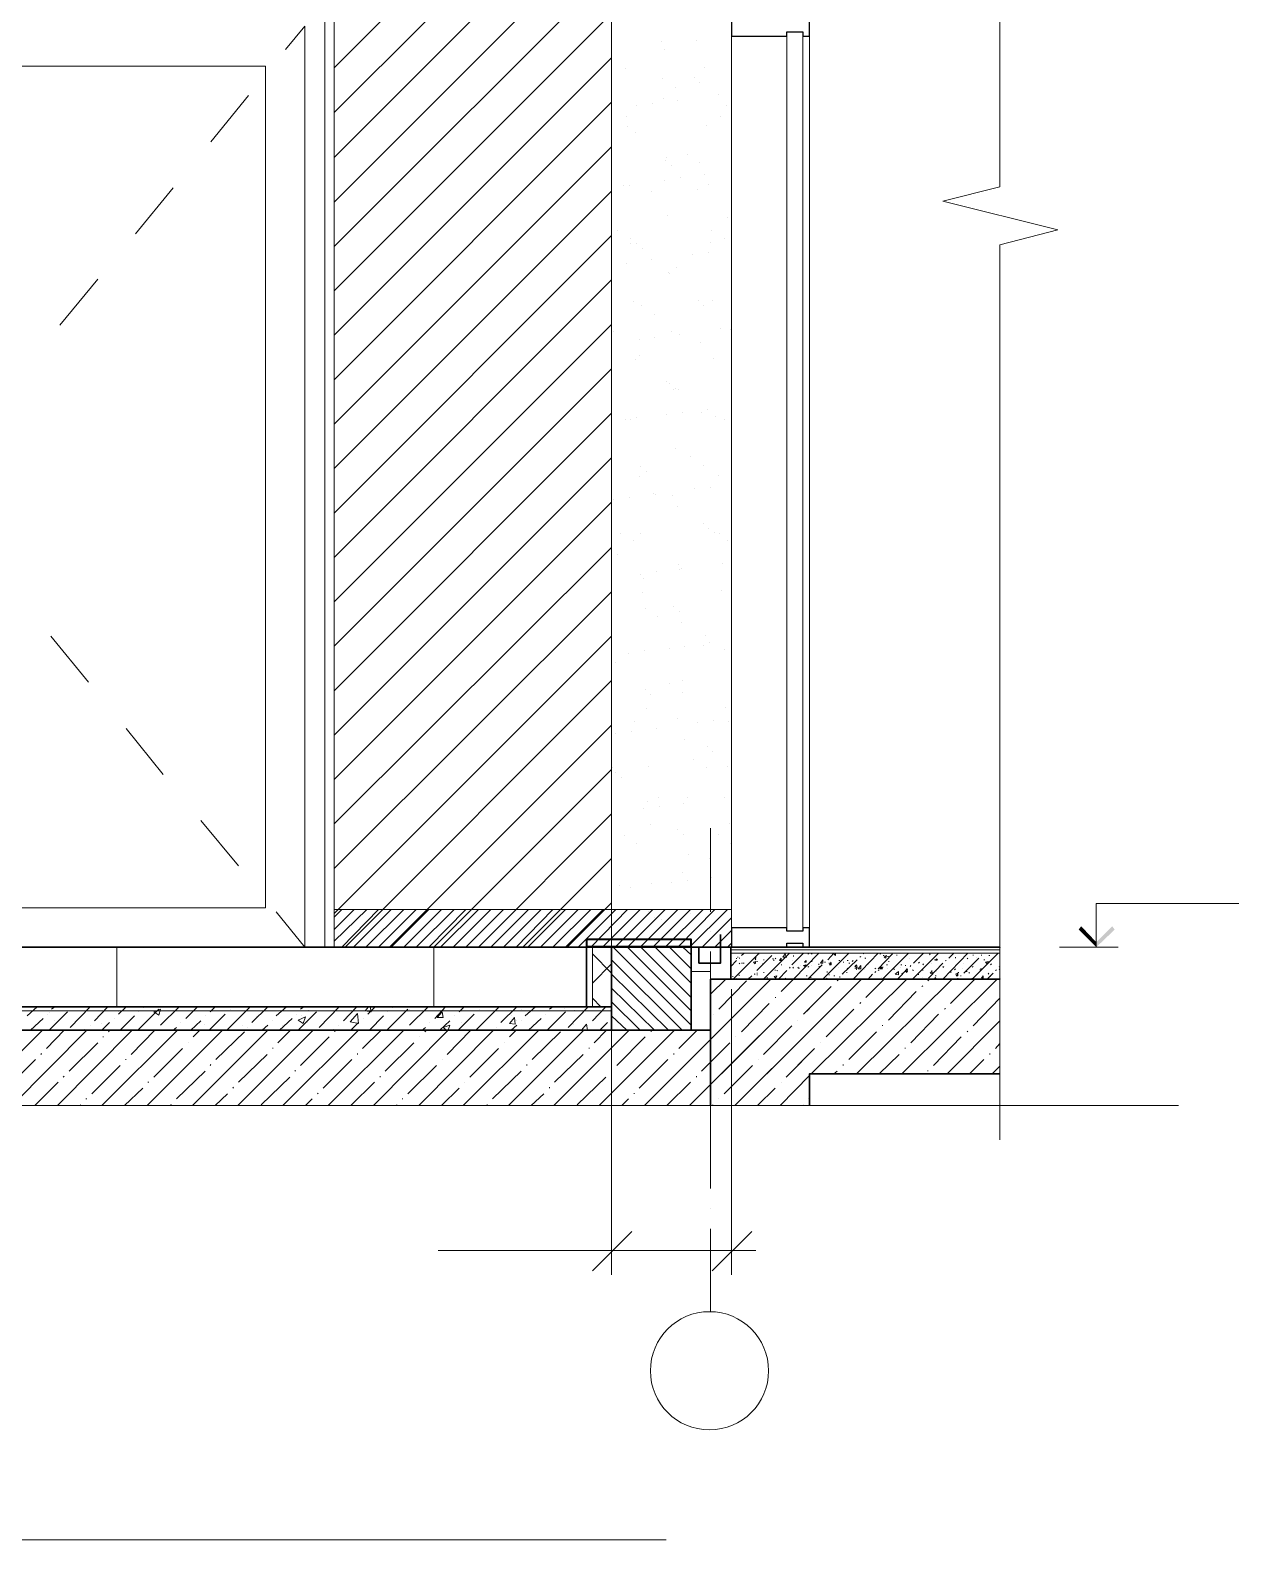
# Model space of a CAD drawing. Header units: millimetres. Extents: x -356862 to 418287, y 0 to 839748.
# Drawn here: x 384501 to 387622, y 758748 to 762647 of the extents above; entities that cross this region are included whole.
import ezdxf

# ---------------------------------------------------------------- set-up
doc = ezdxf.new("R2010")
doc.units = ezdxf.units.MM
doc.layers.add('PDF _Геометрия', color=7, linetype='Continuous', true_color=0xbababa)
doc.layers.add('PDF _Сплошная заливка', color=7, linetype='Continuous', true_color=0xf50000)

msp = doc.modelspace()

# ---------------------------------------------------------------- linework, layer by layer
at = {"layer": 'PDF _Геометрия', "color": 7, "lineweight": 5}
for points in [[(387005.1732, 764556.4759), (387005.1732, 764467.713), (387005.1732, 762242.146), (386857.9567, 762205.3419), (387154.5546, 762131.7336), (387005.1732, 762092.7645), (387005.1732, 759869.3625), (387005.1732, 759780.5996)], [(387093.9361, 759869.3625), (387005.1732, 759869.3625), (379546.9257, 759869.3625), (379510.1216, 760016.579), (379436.5134, 759719.981), (379399.7093, 759869.3625), (371939.2969, 759869.3625), (371850.534, 759869.3625)]]:
    msp.add_lwpolyline(points, dxfattribs=at)
at = {"layer": 'PDF _Геометрия', "color": 24, "lineweight": 18, "true_color": 0xa12502}
msp.add_lwpolyline([(382385.1732, 764249.0532), (386312.3897, 764249.0532), (386312.3897, 760278.5377), (386002.802, 760278.5377), (386002.802, 763655.8573), (382385.1732, 763655.8573)], close=True, dxfattribs=at)
at = {"layer": 'PDF _Геометрия', "color": 7, "lineweight": 9}
for points in [[(382270.4309, 763489.1563), (382270.4309, 763655.8573), (386002.802, 763655.8573), (386002.802, 760278.5377), (382270.4309, 760278.5377), (382270.4309, 760443.0738)], [(383138.5752, 760278.5377), (383138.5752, 762733.5893), (385286.2041, 762733.5893), (385286.2041, 760278.5377)], [(383164.5546, 760278.5377), (383164.5546, 762707.6099), (385262.3897, 762707.6099), (385262.3897, 760278.5377)], [(385136.8227, 760369.4656), (385210.4309, 760278.5377), (385210.4309, 762657.8161), (385160.6371, 762597.1975)], [(386312.3897, 762631.8367), (386312.3897, 760328.3315)], [(386513.7299, 762631.8367), (386513.7299, 760328.3315)], [(384340.1216, 761311.2181), (384340.1216, 762553.8986), (385108.6783, 762553.8986), (385108.6783, 760380.2903), (384340.1216, 760380.2903), (384340.1216, 761291.7336)], [(385065.3794, 762478.1254), (384967.9567, 762359.0532)], [(384870.534, 762239.981), (384773.1113, 762120.9089)], [(384675.6886, 762004.0017), (384578.266, 761884.9295)], [(384554.4515, 761081.7336), (384651.8742, 760962.6614)], [(384749.2969, 760843.5893), (384844.5546, 760724.5171)], [(384941.9773, 760605.445), (385039.4, 760488.5377)], [(386258.266, 760369.4656), (386258.266, 760585.9604)], [(386258.266, 760319.6718), (386258.266, 760319.6718)], [(372963.3175, 760278.5377), (381553.833, 760278.5377), (382270.4309, 760278.5377), (386002.802, 760278.5377), (386513.7299, 760278.5377), (386002.802, 760278.5377), (386513.7299, 760278.5377), (386002.802, 760278.5377), (386258.266, 760278.5377), (386002.802, 760278.5377), (386496.4103, 760278.5377), (386002.802, 760278.5377), (386496.4103, 760278.5377), (386002.802, 760278.5377), (382627.6474, 760278.5377), (382270.4309, 760278.5377), (381553.833, 760278.5377), (380943.3175, 760278.5377), (380735.4824, 760278.5377), (375520.1216, 760278.5377)], [(386002.802, 760278.5377), (385790.6371, 760278.5377)], [(386258.266, 760012.2491), (386258.266, 760267.713)], [(387005.1732, 760272.0429), (386310.2247, 760272.0429)], [(387005.1732, 760263.3831), (386310.2247, 760263.3831)], [(386258.266, 760196.2697), (386258.266, 760215.7542), (386208.4721, 760215.7542)], [(386258.266, 759960.2903), (386258.266, 759960.2903)], [(386258.266, 759655.0326), (386258.266, 759910.4965)], [(386258.266, 759603.0738), (386258.266, 759603.0738)], [(386258.266, 759336.7852), (386258.266, 759551.1151)]]:
    msp.add_lwpolyline(points, dxfattribs=at)
at = {"layer": 'PDF _Геометрия', "color": 171, "lineweight": 20, "true_color": 0x7f7fff}
for points in [[(385286.2041, 762549.5687), (386002.802, 763264.0017)], [(385286.2041, 762434.8264), (386002.802, 763149.2594)], [(385286.2041, 762317.9192), (386002.802, 763034.5171)], [(385286.2041, 762203.1769), (386002.802, 762919.7748)], [(385286.2041, 762088.4346), (386002.802, 762805.0326)], [(385286.2041, 761973.6924), (386002.802, 762690.2903)], [(385286.2041, 761858.9501), (386002.802, 762575.548)], [(385286.2041, 761744.2078), (386002.802, 762460.8058)], [(385286.2041, 761629.4656), (386002.802, 762346.0635)], [(385286.2041, 761514.7233), (386002.802, 762231.3212)], [(385286.2041, 761399.981), (386002.802, 762116.579)], [(385286.2041, 761285.2388), (386002.802, 762001.8367)], [(385286.2041, 761170.4965), (386002.802, 761887.0944)], [(385286.2041, 761055.7542), (386002.802, 761772.3522)], [(385286.2041, 760941.012), (386002.802, 761657.6099)], [(385286.2041, 760826.2697), (386002.802, 761542.8676)], [(385286.2041, 760711.5274), (386002.802, 761428.1254)], [(385286.2041, 760596.7852), (386002.802, 761311.2181)], [(385286.2041, 760482.0429), (386002.802, 761196.4759)], [(385286.2041, 760365.1357), (386002.802, 761081.7336)], [(385314.3484, 760278.5377), (386002.802, 760966.9913)], [(385429.0907, 760278.5377), (386002.802, 760852.2491)], [(385543.833, 760278.5377), (386002.802, 760737.5068)], [(385658.5752, 760278.5377), (386002.802, 760622.7645)], [(385773.3175, 760278.5377), (386002.802, 760508.0223)], [(385888.0598, 760278.5377), (386002.802, 760393.28)], [(386002.802, 760278.5377), (386002.802, 760278.5377)], [(386513.7299, 759869.3625), (387466.3072, 759869.3625)]]:
    msp.add_lwpolyline(points, dxfattribs=at)
at = {"layer": 'PDF _Геометрия', "color": 7, "lineweight": 25}
for points in [[(386496.4103, 762683.7955), (386496.4103, 762672.9707), (386455.2763, 762672.9707), (386455.2763, 762683.7955), (386312.3897, 762683.7955), (386312.3897, 762631.8367), (386455.2763, 762631.8367), (386455.2763, 762642.6614), (386496.4103, 762642.6614), (386496.4103, 762631.8367), (386513.7299, 762631.8367), (386513.7299, 762683.7955)], [(386496.4103, 760319.6718), (386455.2763, 760319.6718), (386455.2763, 760328.3315), (386312.3897, 760328.3315), (386312.3897, 760278.5377), (386455.2763, 760278.5377), (386455.2763, 760289.3625), (386496.4103, 760289.3625), (386496.4103, 760278.5377), (386513.7299, 760278.5377), (386513.7299, 760328.3315), (386496.4103, 760328.3315)]]:
    msp.add_lwpolyline(points, close=True, dxfattribs=at)
at = {"layer": 'PDF _Геометрия', "color": 24, "lineweight": 18, "true_color": 0xa12502}
for points in [[(386221.4618, 762621.012), (386221.4618, 762621.012)], [(386132.6989, 762618.847), (386132.6989, 762618.847)], [(386139.1938, 762597.1975), (386139.1938, 762597.1975)], [(386039.6062, 762547.4037), (386039.6062, 762547.4037)], [(386243.1113, 762549.5687), (386243.1113, 762549.5687)], [(386134.8639, 762521.4243), (386134.8639, 762521.4243)], [(386217.1319, 762525.7542), (386217.1319, 762525.7542)], [(386230.1216, 762512.7645), (386230.1216, 762512.7645)], [(386137.0288, 762469.4656), (386137.0288, 762469.4656)], [(386167.3381, 762499.7748), (386167.3381, 762499.7748)], [(386171.668, 762465.1357), (386171.668, 762465.1357)], [(386277.7505, 762480.2903), (386277.7505, 762480.2903)], [(386067.7505, 762452.146), (386067.7505, 762452.146)], [(386108.8845, 762458.6408), (386108.8845, 762458.6408)], [(386299.4, 762452.146), (386299.4, 762452.146)], [(386041.7711, 762424.0017), (386041.7711, 762424.0017)], [(386043.9361, 762398.0223), (386043.9361, 762398.0223)], [(386247.4412, 762400.1872), (386247.4412, 762400.1872)], [(386284.2453, 762424.0017), (386284.2453, 762424.0017)], [(386065.5855, 762382.8676), (386065.5855, 762382.8676)], [(386141.3587, 762311.4243), (386141.3587, 762311.4243)], [(386143.5237, 762317.9192), (386143.5237, 762317.9192)], [(386197.6474, 762326.579), (386197.6474, 762326.579)], [(386156.5134, 762298.4346), (386156.5134, 762298.4346)], [(386230.1216, 762304.9295), (386230.1216, 762304.9295)], [(386243.1113, 762274.6202), (386243.1113, 762274.6202)], [(386033.1113, 762246.4759), (386033.1113, 762246.4759)], [(386048.266, 762246.4759), (386048.266, 762246.4759)], [(386139.1938, 762259.4656), (386139.1938, 762259.4656)], [(386180.3278, 762265.9604), (386180.3278, 762265.9604)], [(386223.6268, 762235.6511), (386223.6268, 762235.6511)], [(386251.7711, 762248.6408), (386251.7711, 762248.6408)], [(386104.5546, 762229.1563), (386104.5546, 762229.1563)], [(386147.8536, 762168.5377), (386147.8536, 762168.5377)], [(386301.5649, 762164.2078), (386301.5649, 762164.2078)], [(386017.9567, 762129.5687), (386017.9567, 762129.5687)], [(386260.4309, 762129.5687), (386260.4309, 762129.5687)], [(386050.4309, 762110.0841), (386050.4309, 762110.0841)], [(386052.5959, 762097.0944), (386052.5959, 762097.0944)], [(386067.7505, 762097.0944), (386067.7505, 762097.0944)], [(386082.9051, 762084.1047), (386082.9051, 762084.1047)], [(386258.266, 762099.2594), (386258.266, 762099.2594)], [(386292.9051, 762110.0841), (386292.9051, 762110.0841)], [(386041.7711, 762045.1357), (386041.7711, 762045.1357)], [(386106.7196, 762053.7955), (386106.7196, 762053.7955)], [(386210.6371, 762066.7852), (386210.6371, 762066.7852)], [(386251.7711, 762073.28), (386251.7711, 762073.28)], [(386150.0185, 762021.3212), (386150.0185, 762021.3212)], [(386152.1835, 762019.1563), (386152.1835, 762019.1563)], [(386169.5031, 762034.3109), (386169.5031, 762034.3109)], [(386059.0907, 761945.548), (386059.0907, 761945.548)], [(386080.7402, 761934.7233), (386080.7402, 761934.7233)], [(386227.9567, 761949.8779), (386227.9567, 761949.8779)], [(386240.9464, 761936.8882), (386240.9464, 761936.8882)], [(386262.5959, 761949.8779), (386262.5959, 761949.8779)], [(386113.2144, 761913.0738), (386113.2144, 761913.0738)], [(386007.1319, 761869.7748), (386007.1319, 761869.7748)], [(386074.2453, 761848.1254), (386074.2453, 761848.1254)], [(386113.2144, 761852.4553), (386113.2144, 761852.4553)], [(386156.5134, 761867.6099), (386156.5134, 761867.6099)], [(386178.1629, 761861.1151), (386178.1629, 761861.1151)], [(386284.2453, 761876.2697), (386284.2453, 761876.2697)], [(386310.2247, 761874.1047), (386310.2247, 761874.1047)], [(386074.2453, 761806.9913), (386074.2453, 761806.9913)], [(386232.2866, 761839.4656), (386232.2866, 761839.4656)], [(386063.4206, 761796.1666), (386063.4206, 761796.1666)], [(386266.9257, 761798.3315), (386266.9257, 761798.3315)], [(386143.5237, 761739.8779), (386143.5237, 761739.8779)], [(386152.1835, 761735.548), (386152.1835, 761735.548)], [(386163.0082, 761718.2285), (386163.0082, 761718.2285)], [(386167.3381, 761722.5584), (386167.3381, 761722.5584)], [(386175.9979, 761718.2285), (386175.9979, 761718.2285)], [(386067.7505, 761646.7852), (386067.7505, 761646.7852)], [(386145.6886, 761655.445), (386145.6886, 761655.445)], [(386186.8227, 761659.7748), (386186.8227, 761659.7748)], [(386234.4515, 761659.7748), (386234.4515, 761659.7748)], [(386249.6062, 761668.4346), (386249.6062, 761668.4346)], [(386271.2556, 761648.9501), (386271.2556, 761648.9501)], [(386039.6062, 761640.2903), (386039.6062, 761640.2903)], [(386052.5959, 761642.4553), (386052.5959, 761642.4553)], [(386295.0701, 761642.4553), (386295.0701, 761642.4553)], [(386312.3897, 761588.3315), (386312.3897, 761588.3315)], [(386167.3381, 761566.6821), (386167.3381, 761566.6821)], [(386206.3072, 761545.0326), (386206.3072, 761545.0326)], [(386074.2453, 761495.2388), (386074.2453, 761495.2388)], [(386078.5752, 761521.2181), (386078.5752, 761521.2181)], [(386091.5649, 761508.2285), (386091.5649, 761508.2285)], [(386238.7814, 761523.3831), (386238.7814, 761523.3831)], [(386277.7505, 761497.4037), (386277.7505, 761497.4037)], [(386217.1319, 761462.7645), (386217.1319, 761462.7645)], [(386258.266, 761467.0944), (386258.266, 761467.0944)], [(386007.1319, 761434.6202), (386007.1319, 761434.6202)], [(386048.266, 761441.1151), (386048.266, 761441.1151)], [(386111.0495, 761449.7748), (386111.0495, 761449.7748)], [(386115.3794, 761447.6099), (386115.3794, 761447.6099)], [(386160.8433, 761445.445), (386160.8433, 761445.445)], [(386171.668, 761417.3006), (386171.668, 761417.3006)], [(386238.7814, 761374.0017), (386238.7814, 761374.0017)], [(386026.6165, 761348.0223), (386026.6165, 761348.0223)], [(386078.5752, 761345.8573), (386078.5752, 761345.8573)], [(386251.7711, 761361.012), (386251.7711, 761361.012)], [(386269.0907, 761350.1872), (386269.0907, 761350.1872)], [(386282.0804, 761348.0223), (386282.0804, 761348.0223)], [(386002.802, 761304.7233), (386002.802, 761304.7233)], [(386059.0907, 761328.5377), (386059.0907, 761328.5377)], [(386301.5649, 761328.5377), (386301.5649, 761328.5377)], [(386017.9567, 761291.7336), (386017.9567, 761291.7336)], [(386175.9979, 761267.9192), (386175.9979, 761267.9192)], [(386182.4928, 761257.0944), (386182.4928, 761257.0944)], [(386288.5752, 761270.0841), (386288.5752, 761270.0841)], [(386078.5752, 761241.9398), (386078.5752, 761241.9398)], [(386085.0701, 761231.1151), (386085.0701, 761231.1151)], [(386119.7093, 761248.4346), (386119.7093, 761248.4346)], [(386178.1629, 761252.7645), (386178.1629, 761252.7645)], [(386082.9051, 761194.3109), (386082.9051, 761194.3109)], [(386286.4103, 761198.6408), (386286.4103, 761198.6408)], [(386089.4, 761153.1769), (386089.4, 761153.1769)], [(386163.0082, 761159.6718), (386163.0082, 761159.6718)], [(386178.1629, 761146.6821), (386178.1629, 761146.6821)], [(386121.8742, 761131.5274), (386121.8742, 761131.5274)], [(386182.4928, 761116.3728), (386182.4928, 761116.3728)], [(386245.2763, 761083.8986), (386245.2763, 761083.8986)], [(386256.101, 761064.414), (386256.101, 761064.414)], [(386046.101, 761036.2697), (386046.101, 761036.2697)], [(386087.235, 761044.9295), (386087.235, 761044.9295)], [(386152.1835, 761049.2594), (386152.1835, 761049.2594)], [(386191.1526, 761055.7542), (386191.1526, 761055.7542)], [(386240.9464, 761057.9192), (386240.9464, 761057.9192)], [(386292.9051, 761047.0944), (386292.9051, 761047.0944)], [(386011.4618, 761014.6202), (386011.4618, 761014.6202)], [(386089.4, 760945.3419), (386089.4, 760945.3419)], [(386152.1835, 760958.3315), (386152.1835, 760958.3315)], [(386186.8227, 760966.9913), (386186.8227, 760966.9913)], [(386102.3897, 760930.1872), (386102.3897, 760930.1872)], [(386184.6577, 760936.6821), (386184.6577, 760936.6821)], [(386093.7299, 760895.548), (386093.7299, 760895.548)], [(386171.668, 760869.5687), (386171.668, 760869.5687)], [(386297.235, 760897.713), (386297.235, 760897.713)], [(386013.6268, 760830.5996), (386013.6268, 760830.5996)], [(386054.7608, 760834.9295), (386054.7608, 760834.9295)], [(386061.2556, 760860.9089), (386061.2556, 760860.9089)], [(386117.5443, 760843.5893), (386117.5443, 760843.5893)], [(386223.6268, 760858.7439), (386223.6268, 760858.7439)], [(386264.7608, 760863.0738), (386264.7608, 760863.0738)], [(386303.7299, 760860.9089), (386303.7299, 760860.9089)], [(386191.1526, 760815.445), (386191.1526, 760815.445)], [(386249.6062, 760798.1254), (386249.6062, 760798.1254)], [(386214.967, 760763.4862), (386214.967, 760763.4862)], [(386262.5959, 760785.1357), (386262.5959, 760785.1357)], [(386004.967, 760741.8367), (386004.967, 760741.8367)], [(386013.6268, 760728.847), (386013.6268, 760728.847)], [(386028.7814, 760715.8573), (386028.7814, 760715.8573)], [(386098.0598, 760744.0017), (386098.0598, 760744.0017)], [(386247.4412, 760741.8367), (386247.4412, 760741.8367)], [(386301.5649, 760746.1666), (386301.5649, 760746.1666)], [(386085.0701, 760637.9192), (386085.0701, 760637.9192)], [(386095.8948, 760655.2388), (386095.8948, 760655.2388)], [(386124.0391, 760666.0635), (386124.0391, 760666.0635)], [(386126.2041, 760642.2491), (386126.2041, 760642.2491)], [(386188.9876, 760650.9089), (386188.9876, 760650.9089)], [(386197.6474, 760666.0635), (386197.6474, 760666.0635)], [(386295.0701, 760666.0635), (386295.0701, 760666.0635)], [(386102.3897, 760594.6202), (386102.3897, 760594.6202)], [(386305.8948, 760596.7852), (386305.8948, 760596.7852)], [(386035.2763, 760566.4759), (386035.2763, 760566.4759)], [(386173.833, 760583.7955), (386173.833, 760583.7955)], [(386188.9876, 760570.8058), (386188.9876, 760570.8058)], [(386277.7505, 760568.6408), (386277.7505, 760568.6408)], [(386067.7505, 760546.9913), (386067.7505, 760546.9913)], [(386201.9773, 760516.6821), (386201.9773, 760516.6821)], [(386310.2247, 760546.9913), (386310.2247, 760546.9913)], [(386256.101, 760508.0223), (386256.101, 760508.0223)], [(386022.2866, 760438.7439), (386022.2866, 760438.7439)], [(386106.7196, 760443.0738), (386106.7196, 760443.0738)], [(386156.5134, 760445.2388), (386156.5134, 760445.2388)], [(386186.8227, 760471.2181), (386186.8227, 760471.2181)], [(386197.6474, 760451.7336), (386197.6474, 760451.7336)], [(386260.4309, 760458.2285), (386260.4309, 760458.2285)], [(386312.3897, 760447.4037), (386312.3897, 760447.4037)], [(386050.4309, 760432.2491), (386050.4309, 760432.2491)], [(386007.1319, 760367.3006), (386007.1319, 760367.3006)], [(386098.0598, 760371.6305), (386098.0598, 760371.6305)], [(386100.2247, 760367.3006), (386100.2247, 760367.3006)], [(386206.3072, 760365.1357), (386206.3072, 760365.1357)], [(386113.2144, 760354.3109), (386113.2144, 760354.3109)], [(386130.534, 760349.981), (386130.534, 760349.981)], [(386113.2144, 760293.6924), (386113.2144, 760293.6924)], [(386182.4928, 760293.6924), (386182.4928, 760293.6924)]]:
    msp.add_lwpolyline(points, dxfattribs=at)
at = {"layer": 'PDF _Геометрия', "color": 7, "lineweight": 9}
for points in [[(386455.2763, 762642.6614), (386455.2763, 760319.6718), (386496.4103, 760319.6718), (386496.4103, 762642.6614)], [(387005.1732, 760278.5377), (386513.7299, 760278.5377), (386002.802, 760278.5377), (381911.0495, 760278.5377), (381655.5855, 760278.5377), (382116.7196, 760278.5377), (381365.4824, 760278.5377), (382116.7196, 760278.5377), (386002.802, 760278.5377), (386513.7299, 760278.5377), (386442.2866, 760278.5377), (387005.1732, 760278.5377), (386513.7299, 760278.5377), (386002.802, 760278.5377), (386513.7299, 760278.5377), (386496.4103, 760278.5377), (386513.7299, 760278.5377), (386496.4103, 760278.5377), (386513.7299, 760278.5377)]]:
    msp.add_lwpolyline(points, close=True, dxfattribs=at)
at = {"layer": 'PDF _Геометрия', "color": 84, "lineweight": 20, "true_color": 0x269900}
for points in [[(385286.2041, 760356.4759), (385305.6886, 760375.9604)], [(385286.2041, 760324.0017), (385338.1629, 760375.9604)], [(385286.2041, 760293.6924), (385370.6371, 760375.9604)], [(385305.6886, 760278.5377), (385400.9464, 760375.9604)], [(385335.9979, 760278.5377), (385433.4206, 760375.9604)], [(385368.4721, 760278.5377), (385465.8948, 760375.9604)], [(385400.9464, 760278.5377), (385498.369, 760375.9604)], [(385433.4206, 760278.5377), (385530.8433, 760375.9604)], [(385465.8948, 760278.5377), (385563.3175, 760375.9604)], [(385498.369, 760278.5377), (385595.7917, 760375.9604)], [(385530.8433, 760278.5377), (385626.101, 760375.9604)], [(385561.1526, 760278.5377), (385658.5752, 760375.9604)], [(385593.6268, 760278.5377), (385691.0495, 760375.9604)], [(385626.101, 760278.5377), (385723.5237, 760375.9604)], [(385658.5752, 760278.5377), (385755.9979, 760375.9604)], [(385691.0495, 760278.5377), (385788.4721, 760375.9604)], [(385723.5237, 760278.5377), (385820.9464, 760375.9604)], [(385755.9979, 760278.5377), (385851.2556, 760375.9604)], [(385786.3072, 760278.5377), (385883.7299, 760375.9604)], [(385818.7814, 760278.5377), (385916.2041, 760375.9604)], [(385851.2556, 760278.5377), (385948.6783, 760375.9604)], [(385883.7299, 760278.5377), (385981.1526, 760375.9604)], [(385916.2041, 760278.5377), (386013.6268, 760375.9604)], [(385948.6783, 760278.5377), (386043.9361, 760375.9604)], [(385978.9876, 760278.5377), (386076.4103, 760375.9604)], [(386011.4618, 760278.5377), (386108.8845, 760375.9604)], [(386043.9361, 760278.5377), (386141.3587, 760375.9604)], [(386076.4103, 760278.5377), (386173.833, 760375.9604)], [(386108.8845, 760278.5377), (386206.3072, 760375.9604)], [(386141.3587, 760278.5377), (386238.7814, 760375.9604)], [(386173.833, 760278.5377), (386269.0907, 760375.9604)], [(386204.1422, 760278.5377), (386301.5649, 760375.9604)], [(386236.6165, 760278.5377), (386312.3897, 760354.3109)], [(386269.0907, 760278.5377), (386312.3897, 760321.8367)], [(386301.5649, 760278.5377), (386312.3897, 760289.3625)]]:
    msp.add_lwpolyline(points, dxfattribs=at)
msp.add_lwpolyline([(385286.2041, 760278.5377), (386312.3897, 760278.5377), (386312.3897, 760375.9604), (385286.2041, 760375.9604)], close=True, dxfattribs=at)
at = {"layer": 'PDF _Геометрия', "color": 112, "lineweight": 5, "true_color": 0x00b85c}
for points in [[(387254.1422, 760278.5377), (387254.1422, 760391.1151), (387622.1835, 760391.1151)], [(387158.8845, 760278.5377), (387310.4309, 760278.5377)]]:
    msp.add_lwpolyline(points, dxfattribs=at)
at = {"layer": 'PDF _Геометрия', "color": 251, "lineweight": 20, "true_color": 0x545454}
msp.add_lwpolyline([(381975.9979, 760306.6821), (381975.9979, 760280.7027), (381975.9979, 758747.9192), (382071.2556, 758747.9192), (386143.5237, 758747.9192)], dxfattribs=at)
at = {"layer": 'PDF _Геометрия', "color": 1, "lineweight": 40}
msp.add_lwpolyline([(385937.8536, 760280.7027), (386208.4721, 760280.7027), (386208.4721, 760298.0223), (385937.8536, 760298.0223)], close=True, dxfattribs=at)
at = {"layer": 'PDF _Геометрия', "color": 6, "lineweight": 30}
msp.add_lwpolyline([(386197.6474, 760278.5377), (386227.9567, 760278.5377), (386227.9567, 760237.4037), (386284.2453, 760237.4037), (386284.2453, 760311.012)], dxfattribs=at)
at = {"layer": 'PDF _Геометрия', "color": 7, "lineweight": 30}
for points in [[(372502.1835, 760278.5377), (387005.1732, 760278.5377), (386310.2247, 760278.5377), (386310.2247, 760196.2697), (387005.1732, 760196.2697), (386258.266, 760196.2697), (386258.266, 759951.6305)], [(386002.802, 760278.5377), (386002.802, 760064.2078)], [(386208.4721, 760064.2078), (386208.4721, 760278.5377)], [(386002.802, 760124.8264), (382270.4309, 760124.8264), (382270.4309, 760064.2078), (386258.266, 760064.2078), (382270.4309, 760064.2078), (382270.4309, 759869.3625), (382270.4309, 760215.7542), (374496.101, 760215.7542), (374496.101, 759869.3625), (374496.101, 760064.2078), (372502.1835, 760064.2078), (372502.1835, 759869.3625)], [(386258.266, 759869.3625), (386258.266, 760064.2078)], [(386513.7299, 759869.3625), (386513.7299, 759951.6305), (387005.1732, 759951.6305)]]:
    msp.add_lwpolyline(points, dxfattribs=at)
at = {"layer": 'PDF _Геометрия', "color": 19, "lineweight": 5, "true_color": 0x442a22}
msp.add_lwpolyline([(386002.802, 760278.5377), (382270.4309, 760278.5377), (382270.4309, 760124.8264), (386002.802, 760124.8264)], close=True, dxfattribs=at)
for points in [[(384725.4824, 760124.8264), (384725.4824, 760278.5377)], [(385543.833, 760124.8264), (385543.833, 760278.5377)]]:
    msp.add_lwpolyline(points, dxfattribs=at)
at = {"layer": 'PDF _Геометрия', "color": 20, "lineweight": 35, "true_color": 0xff3f00}
msp.add_lwpolyline([(385937.8536, 760278.5377), (385937.8536, 760124.8264), (386002.802, 760124.8264)], dxfattribs=at)
at = {"layer": 'PDF _Геометрия', "color": 20, "lineweight": 20, "true_color": 0xff3f00}
msp.add_lwpolyline([(385953.0082, 760278.5377), (386002.802, 760278.5377), (386002.802, 760124.8264), (385953.0082, 760124.8264)], close=True, dxfattribs=at)
for points in [[(386002.802, 760211.4243), (385953.0082, 760261.2181)], [(385953.0082, 760185.445), (386002.802, 760235.2388)], [(385974.6577, 760124.8264), (385953.0082, 760146.4759)]]:
    msp.add_lwpolyline(points, dxfattribs=at)
at = {"layer": 'PDF _Геометрия', "color": 7, "lineweight": 13}
for points in [[(386208.4721, 760278.5377), (386002.802, 760278.5377)], [(386513.7299, 760196.2697), (386258.266, 760196.2697)], [(386002.802, 760064.2078), (386208.4721, 760064.2078)]]:
    msp.add_lwpolyline(points, dxfattribs=at)
at = {"layer": 'PDF _Геометрия', "color": 250, "lineweight": 5, "true_color": 0x383e42}
for points in [[(386184.6577, 760064.2078), (386002.802, 760246.0635)], [(386208.4721, 760077.1975), (386007.1319, 760278.5377)], [(386208.4721, 760114.0017), (386043.9361, 760278.5377)], [(386208.4721, 760148.6408), (386078.5752, 760278.5377)], [(386208.4721, 760185.445), (386115.3794, 760278.5377)], [(386208.4721, 760222.2491), (386152.1835, 760278.5377)], [(386208.4721, 760259.0532), (386186.8227, 760278.5377)], [(386150.0185, 760064.2078), (386002.802, 760209.2594)], [(386113.2144, 760064.2078), (386002.802, 760172.4553)], [(386076.4103, 760064.2078), (386002.802, 760137.8161)], [(386041.7711, 760064.2078), (386002.802, 760101.012)], [(386004.967, 760064.2078), (386002.802, 760064.2078)]]:
    msp.add_lwpolyline(points, dxfattribs=at)
at = {"layer": 'PDF _Геометрия', "color": 8, "lineweight": 9, "true_color": 0x808080}
for points in [[(386310.2247, 760254.7233), (386310.2247, 760256.8882)], [(386310.2247, 760254.7233), (386310.2247, 760254.7233)], [(386310.2247, 760228.7439), (386325.3794, 760243.8986)], [(386316.7196, 760196.2697), (386383.833, 760263.3831)], [(386325.3794, 760250.3934), (386325.3794, 760248.2285)], [(386327.5443, 760252.5584), (386329.7093, 760252.5584)], [(386331.8742, 760250.3934), (386334.0391, 760250.3934)], [(386338.369, 760256.8882), (386344.8639, 760263.3831)], [(386373.0082, 760248.2285), (386375.1732, 760246.0635)], [(386377.3381, 760217.9192), (386416.3072, 760256.8882)], [(386377.3381, 760241.7336), (386379.5031, 760241.7336)], [(386381.668, 760261.2181), (386383.833, 760261.2181)], [(386394.6577, 760196.2697), (386461.7711, 760263.3831)], [(386394.6577, 760246.0635), (386396.8227, 760246.0635)], [(386418.4721, 760248.2285), (386420.6371, 760248.2285)], [(386420.6371, 760246.0635), (386422.802, 760243.8986)], [(386424.967, 760248.2285), (386427.1319, 760250.3934)], [(386453.1113, 760252.5584), (386455.2763, 760252.5584)], [(386468.266, 760233.0738), (386498.5752, 760263.3831)], [(386470.4309, 760243.8986), (386470.4309, 760243.8986)], [(386472.5959, 760196.2697), (386537.5443, 760263.3831)], [(386472.5959, 760254.7233), (386472.5959, 760256.8882)], [(386509.4, 760261.2181), (386511.5649, 760261.2181)], [(386518.0598, 760261.2181), (386520.2247, 760261.2181)], [(386518.0598, 760241.7336), (386520.2247, 760241.7336)], [(386548.369, 760196.2697), (386615.4824, 760263.3831)], [(386561.3587, 760246.0635), (386576.5134, 760263.3831)], [(386589.5031, 760243.8986), (386591.668, 760243.8986)], [(386598.1629, 760209.2594), (386637.1319, 760246.0635)], [(386611.1526, 760243.8986), (386613.3175, 760243.8986)], [(386624.1422, 760241.7336), (386626.3072, 760243.8986)], [(386626.3072, 760196.2697), (386691.2556, 760263.3831)], [(386643.6268, 760252.5584), (386645.7917, 760254.7233)], [(386643.6268, 760252.5584), (386643.6268, 760252.5584)], [(386652.2866, 760261.2181), (386654.4515, 760263.3831)], [(386656.6165, 760250.3934), (386658.7814, 760250.3934)], [(386658.7814, 760248.2285), (386658.7814, 760248.2285)], [(386691.2556, 760222.2491), (386728.0598, 760261.2181)], [(386695.5855, 760261.2181), (386697.7505, 760261.2181)], [(386704.2453, 760196.2697), (386702.0804, 760196.2697), (386769.1938, 760263.3831)], [(386704.2453, 760256.8882), (386706.4103, 760256.8882)], [(386715.0701, 760254.7233), (386717.235, 760254.7233)], [(386717.235, 760241.7336), (386719.4, 760241.7336)], [(386738.8845, 760256.8882), (386738.8845, 760259.0532)], [(386751.8742, 760263.3831), (386751.8742, 760263.3831)], [(386771.3587, 760250.3934), (386771.3587, 760250.3934)], [(386773.5237, 760263.3831), (386773.5237, 760263.3831)], [(386780.0185, 760196.2697), (386847.1319, 760263.3831)], [(386782.1835, 760237.4037), (386808.1629, 760263.3831)], [(386823.3175, 760261.2181), (386825.4824, 760259.0532)], [(386842.802, 760246.0635), (386844.967, 760246.0635)], [(386857.9567, 760196.2697), (386922.9051, 760263.3831)], [(386864.4515, 760243.8986), (386866.6165, 760243.8986)], [(386864.4515, 760241.7336), (386864.4515, 760241.7336)], [(386873.1113, 760250.3934), (386886.101, 760263.3831)], [(386890.4309, 760250.3934), (386890.4309, 760252.5584)], [(386912.0804, 760211.4243), (386951.0495, 760250.3934)], [(386920.7402, 760248.2285), (386922.9051, 760250.3934)], [(386933.7299, 760198.4346), (386933.7299, 760196.2697), (387000.8433, 760263.3831)], [(386935.8948, 760256.8882), (386935.8948, 760259.0532)], [(386944.5546, 760252.5584), (386944.5546, 760252.5584)], [(386957.5443, 760256.8882), (386957.5443, 760259.0532)], [(386964.0391, 760246.0635), (386966.2041, 760246.0635)], [(386977.0288, 760256.8882), (386979.1938, 760256.8882)], [(386314.5546, 760202.7645), (386316.7196, 760202.7645)], [(386331.8742, 760235.2388), (386334.0391, 760237.4037)], [(386331.8742, 760204.9295), (386331.8742, 760207.0944)], [(386338.369, 760237.4037), (386340.534, 760237.4037)], [(386342.6989, 760237.4037), (386344.8639, 760237.4037)], [(386355.6886, 760196.2697), (386364.3484, 760204.9295)], [(386370.8433, 760211.4243), (386370.8433, 760211.4243)], [(386370.8433, 760209.2594), (386373.0082, 760209.2594)], [(386377.3381, 760211.4243), (386379.5031, 760211.4243)], [(386377.3381, 760207.0944), (386379.5031, 760207.0944)], [(386392.4928, 760235.2388), (386394.6577, 760235.2388)], [(386394.6577, 760213.5893), (386396.8227, 760213.5893)], [(386424.967, 760217.9192), (386424.967, 760220.0841)], [(386429.2969, 760217.9192), (386431.4618, 760217.9192)], [(386431.4618, 760215.7542), (386431.4618, 760215.7542)], [(386433.6268, 760196.2697), (386455.2763, 760217.9192)], [(386440.1216, 760233.0738), (386442.2866, 760233.0738)], [(386461.7711, 760224.414), (386463.9361, 760226.579)], [(386470.4309, 760224.414), (386472.5959, 760226.579)], [(386483.4206, 760226.579), (386485.5855, 760224.414), (386487.7505, 760224.414)], [(386489.9154, 760230.9089), (386489.9154, 760230.9089)], [(386505.0701, 760204.9295), (386507.235, 760204.9295)], [(386509.4, 760196.2697), (386546.2041, 760233.0738)], [(386509.4, 760226.579), (386511.5649, 760228.7439)], [(386518.0598, 760230.9089), (386518.0598, 760230.9089)], [(386537.5443, 760235.2388), (386537.5443, 760233.0738)], [(386537.5443, 760228.7439), (386539.7093, 760228.7439)], [(386544.0391, 760233.0738), (386544.0391, 760233.0738)], [(386552.6989, 760239.5687), (386554.8639, 760239.5687)], [(386559.1938, 760215.7542), (386559.1938, 760213.5893)], [(386563.5237, 760237.4037), (386565.6886, 760237.4037)], [(386563.5237, 760207.0944), (386565.6886, 760207.0944)], [(386570.0185, 760237.4037), (386570.0185, 760233.0738), (386565.6886, 760233.0738), (386570.0185, 760239.5687)], [(386567.8536, 760239.5687), (386567.8536, 760239.5687)], [(386576.5134, 760204.9295), (386578.6783, 760204.9295)], [(386587.3381, 760226.579), (386587.3381, 760226.579)], [(386591.668, 760200.5996), (386591.668, 760202.7645)], [(386600.3278, 760239.5687), (386602.4928, 760239.5687)], [(386600.3278, 760207.0944), (386600.3278, 760207.0944)], [(386608.9876, 760213.5893), (386611.1526, 760213.5893)], [(386611.1526, 760224.414), (386613.3175, 760222.2491)], [(386615.4824, 760237.4037), (386617.6474, 760237.4037)], [(386634.967, 760222.2491), (386630.6371, 760224.414), (386637.1319, 760226.579), (386634.967, 760220.0841)], [(386634.967, 760224.414), (386637.1319, 760224.414)], [(386634.967, 760211.4243), (386634.967, 760211.4243)], [(386656.6165, 760220.0841), (386656.6165, 760220.0841)], [(386665.2763, 760235.2388), (386665.2763, 760235.2388)], [(386665.2763, 760233.0738), (386665.2763, 760233.0738)], [(386665.2763, 760196.2697), (386676.101, 760209.2594)], [(386682.5959, 760224.414), (386684.7608, 760222.2491)], [(386682.5959, 760213.5893), (386684.7608, 760215.7542)], [(386691.2556, 760217.9192), (386693.4206, 760220.0841)], [(386702.0804, 760226.579), (386704.2453, 760226.579)], [(386712.9051, 760233.0738), (386715.0701, 760233.0738)], [(386715.0701, 760222.2491), (386715.0701, 760222.2491)], [(386732.3897, 760222.2491), (386732.3897, 760220.0841)], [(386741.0495, 760196.2697), (386767.0288, 760222.2491)], [(386749.7093, 760233.0738), (386751.8742, 760233.0738)], [(386749.7093, 760226.579), (386749.7093, 760226.579)], [(386749.7093, 760202.7645), (386749.7093, 760202.7645)], [(386751.8742, 760211.4243), (386754.0391, 760209.2594)], [(386760.534, 760230.9089), (386762.6989, 760230.9089)], [(386773.5237, 760228.7439), (386775.6886, 760230.9089)], [(386780.0185, 760220.0841), (386782.1835, 760217.9192)], [(386795.1732, 760237.4037), (386797.3381, 760239.5687)], [(386795.1732, 760207.0944), (386795.1732, 760209.2594)], [(386805.9979, 760233.0738), (386808.1629, 760235.2388)], [(386805.9979, 760220.0841), (386805.9979, 760217.9192)], [(386810.3278, 760228.7439), (386810.3278, 760228.7439)], [(386821.1526, 760198.4346), (386857.9567, 760237.4037)], [(386829.8123, 760237.4037), (386829.8123, 760237.4037)], [(386829.8123, 760217.9192), (386829.8123, 760215.7542)], [(386838.4721, 760204.9295), (386840.6371, 760204.9295)], [(386842.802, 760215.7542), (386842.802, 760215.7542)], [(386857.9567, 760226.579), (386860.1216, 760226.579), (386857.9567, 760228.7439)], [(386877.4412, 760215.7542), (386879.6062, 760213.5893)], [(386888.266, 760220.0841), (386890.4309, 760222.2491)], [(386894.7608, 760207.0944), (386890.4309, 760209.2594), (386896.9257, 760211.4243), (386896.9257, 760207.0944)], [(386896.9257, 760213.5893), (386899.0907, 760213.5893)], [(386903.4206, 760204.9295), (386905.5855, 760204.9295)], [(386907.7505, 760224.414), (386907.7505, 760224.414)], [(386912.0804, 760237.4037), (386912.0804, 760237.4037)], [(386918.5752, 760215.7542), (386920.7402, 760215.7542)], [(386925.0701, 760213.5893), (386927.235, 760211.4243)], [(386933.7299, 760226.579), (386935.8948, 760228.7439)], [(386953.2144, 760220.0841), (386955.3794, 760220.0841)], [(386955.3794, 760222.2491), (386957.5443, 760222.2491)], [(386972.6989, 760196.2697), (386987.8536, 760211.4243)], [(386974.8639, 760211.4243), (386977.0288, 760209.2594)], [(386981.3587, 760233.0738), (386983.5237, 760235.2388)], [(386981.3587, 760202.7645), (386981.3587, 760204.9295)], [(386994.3484, 760217.9192), (386996.5134, 760220.0841)], [(387003.0082, 760226.579), (387005.1732, 760228.7439)], [(387003.0082, 760222.2491), (387005.1732, 760220.0841)], [(386204.1422, 759869.3625), (386258.266, 759923.4862), (386513.7299, 760178.9501)], [(386286.4103, 759951.6305), (386531.0495, 760196.2697)], [(386325.3794, 760198.4346), (386325.3794, 760198.4346)], [(386355.6886, 760200.5996), (386355.6886, 760200.5996)], [(386403.3175, 760200.5996), (386405.4824, 760198.4346)], [(386403.3175, 759951.6305), (386647.9567, 760196.2697)], [(386450.9464, 760198.4346), (386453.1113, 760196.2697)], [(386453.1113, 760196.2697), (386453.1113, 760196.2697)], [(386513.7299, 760120.4965), (386498.5752, 760105.3419), (386570.0185, 760176.7852)], [(386515.8948, 760200.5996), (386518.0598, 760200.5996)], [(386518.0598, 759951.6305), (386764.8639, 760196.2697)], [(386520.2247, 760196.2697), (386520.2247, 760196.2697)], [(386557.0288, 760196.2697), (386559.1938, 760198.4346)], [(386559.1938, 760196.2697), (386559.1938, 760196.2697)], [(386585.1732, 760191.9398), (386587.3381, 760194.1047)], [(386634.967, 759951.6305), (386881.7711, 760196.2697)], [(386658.7814, 760148.6408), (386706.4103, 760196.2697)], [(386699.9154, 760200.5996), (386699.9154, 760200.5996)], [(386717.235, 760090.1872), (386788.6783, 760163.7955)], [(386751.8742, 759951.6305), (386998.6783, 760196.2697)], [(386782.1835, 760198.4346), (386784.3484, 760198.4346)], [(386803.833, 760176.7852), (386805.9979, 760178.9501)], [(386805.9979, 760200.5996), (386805.9979, 760200.5996)], [(386818.9876, 760191.9398), (386823.3175, 760196.2697)], [(386836.3072, 760196.2697), (386838.4721, 760200.5996), (386840.6371, 760196.2697)], [(386877.4412, 760133.4862), (386940.2247, 760196.2697)], [(386896.9257, 760196.2697), (386896.9257, 760198.4346)], [(386643.6268, 760133.4862), (386645.7917, 760135.6511)], [(386935.8948, 760075.0326), (387005.1732, 760146.4759)], [(386264.7608, 760105.3419), (386264.7608, 760105.3419)], [(386264.7608, 760105.3419), (386264.7608, 760105.3419)], [(386483.4206, 760090.1872), (386483.4206, 760090.1872)], [(386483.4206, 760090.1872), (386483.4206, 760090.1872)], [(386557.0288, 760046.8882), (386628.4721, 760118.3315)], [(386775.6886, 760031.7336), (386847.1319, 760105.3419)], [(386862.2866, 760118.3315), (386864.4515, 760120.4965)], [(386868.7814, 759951.6305), (387005.1732, 760088.0223)], [(384337.9567, 759869.3625), (384532.802, 760064.2078)], [(384454.8639, 759869.3625), (384647.5443, 760064.2078)], [(384543.6268, 760016.579), (384589.0907, 760064.2078)], [(384571.7711, 759869.3625), (384764.4515, 760064.2078)], [(384686.5134, 759869.3625), (384881.3587, 760064.2078)], [(384688.6783, 760046.8882), (384690.8433, 760046.8882)], [(384703.833, 760059.8779), (384705.9979, 760064.2078)], [(384762.2866, 760001.4243), (384822.9051, 760064.2078)], [(384803.4206, 759869.3625), (384998.266, 760064.2078)], [(384920.3278, 759869.3625), (385115.1732, 760064.2078)], [(384922.4928, 760046.8882), (384939.8123, 760064.2078)], [(384980.9464, 759988.4346), (385054.5546, 760059.8779)], [(385037.235, 759869.3625), (385232.0804, 760064.2078)], [(385141.1526, 760031.7336), (385173.6268, 760064.2078)], [(385154.1422, 759869.3625), (385348.9876, 760064.2078)], [(385199.6062, 759973.28), (385273.2144, 760046.8882)], [(385271.0495, 759869.3625), (385465.8948, 760064.2078)], [(385288.369, 760059.8779), (385288.369, 760062.0429)], [(385359.8123, 760016.579), (385407.4412, 760064.2078)], [(385387.9567, 759869.3625), (385580.6371, 760064.2078)], [(385504.8639, 759869.3625), (385697.5443, 760064.2078)], [(385507.0288, 760046.8882), (385507.0288, 760046.8882)], [(385520.0185, 760059.8779), (385524.3484, 760064.2078)], [(385578.4721, 760001.4243), (385639.0907, 760064.2078)], [(385619.6062, 759869.3625), (385814.4515, 760064.2078)], [(385736.5134, 759869.3625), (385931.3587, 760064.2078)], [(385738.6783, 760046.8882), (385755.9979, 760064.2078)], [(385797.1319, 759988.4346), (385870.7402, 760059.8779)], [(385853.4206, 759869.3625), (386048.266, 760064.2078)], [(385957.3381, 760031.7336), (385989.8123, 760064.2078)], [(385970.3278, 759869.3625), (386165.1732, 760064.2078)], [(386015.7917, 759973.28), (386089.4, 760046.8882)], [(386104.5546, 760059.8779), (386104.5546, 760062.0429)], [(386175.9979, 760016.579), (386223.6268, 760064.2078)], [(386321.0495, 759869.3625), (386513.7299, 760062.0429)], [(386323.2144, 760046.8882), (386323.2144, 760046.8882)], [(386323.2144, 760046.8882), (386323.2144, 760046.8882)], [(386615.4824, 759988.4346), (386686.9257, 760059.8779)], [(386702.0804, 760075.0326), (386702.0804, 760077.1975)], [(386834.1422, 759973.28), (386905.5855, 760046.8882)], [(386920.7402, 760059.8779), (386922.9051, 760062.0429)], [(384602.0804, 759958.1254), (384675.6886, 760031.7336)], [(384820.7402, 759942.9707), (384894.3484, 760016.579)], [(384909.5031, 760031.7336), (384909.5031, 760031.7336)], [(385128.1629, 760016.579), (385128.1629, 760018.7439)], [(385418.266, 759958.1254), (385491.8742, 760031.7336)], [(385636.9257, 759942.9707), (385710.534, 760016.579)], [(385725.6886, 760031.7336), (385725.6886, 760031.7336)], [(385944.3484, 760016.579), (385944.3484, 760018.7439)], [(386087.235, 759869.3625), (386258.266, 760040.3934)], [(386461.7711, 759951.6305), (386526.7196, 760016.579)], [(386541.8742, 760031.7336), (386541.8742, 760031.7336)], [(386760.534, 760016.579), (386760.534, 760018.7439)], [(386994.3484, 760016.579), (387005.1732, 760029.5687)], [(384441.8742, 759914.8264), (384515.4824, 759988.4346)], [(384528.4721, 760001.4243), (384530.6371, 760003.5893)], [(384660.534, 759899.6718), (384734.1422, 759973.28)], [(384747.1319, 759988.4346), (384749.2969, 759988.4346)], [(384965.7917, 759973.28), (384967.9567, 759975.445)], [(385039.4, 759929.981), (385113.0082, 760001.4243)], [(385258.0598, 759914.8264), (385331.668, 759988.4346)], [(385346.8227, 760001.4243), (385346.8227, 760003.5893)], [(385476.7196, 759899.6718), (385550.3278, 759973.28)], [(385565.4824, 759988.4346), (385565.4824, 759988.4346)], [(385784.1422, 759973.28), (385784.1422, 759975.445)], [(385855.5855, 759929.981), (385929.1938, 760001.4243)], [(386074.2453, 759914.8264), (386147.8536, 759988.4346)], [(386163.0082, 760001.4243), (386163.0082, 760003.5893)], [(386234.4515, 759958.1254), (386258.266, 759981.9398)], [(386344.8639, 759951.6305), (386366.5134, 759973.28), (386292.9051, 759899.6718)], [(386381.668, 759988.4346), (386381.668, 759988.4346)], [(386381.668, 759988.4346), (386381.668, 759988.4346)], [(386453.1113, 759942.9707), (386513.7299, 760003.5893)], [(386600.3278, 759973.28), (386600.3278, 759975.445)], [(386693.4206, 759951.6305), (386745.3794, 760001.4243)], [(386927.235, 759951.6305), (386964.0391, 759988.4346)], [(386979.1938, 760001.4243), (386979.1938, 760003.5893)], [(386985.6886, 759951.6305), (387005.1732, 759971.1151)], [(384513.3175, 759869.3625), (384573.9361, 759929.981)], [(384586.9257, 759942.9707), (384589.0907, 759945.1357)], [(384805.5855, 759929.981), (384807.7505, 759929.981)], [(384879.1938, 759886.6821), (384952.802, 759958.1254)], [(385097.8536, 759871.5274), (385171.4618, 759942.9707)], [(385184.4515, 759958.1254), (385186.6165, 759960.2903)], [(385329.5031, 759869.3625), (385390.1216, 759929.981)], [(385405.2763, 759942.9707), (385405.2763, 759945.1357)], [(385623.9361, 759929.981), (385623.9361, 759929.981)], [(385695.3794, 759886.6821), (385768.9876, 759958.1254)], [(385914.0391, 759871.5274), (385987.6474, 759942.9707)], [(386002.802, 759958.1254), (386002.802, 759960.2903)], [(386145.6886, 759869.3625), (386206.3072, 759929.981)], [(386221.4618, 759942.9707), (386221.4618, 759945.1357)], [(386437.9567, 759869.3625), (386513.7299, 759947.3006)], [(386440.1216, 759929.981), (386440.1216, 759929.981)], [(386576.5134, 759951.6305), (386585.1732, 759958.1254)], [(386818.9876, 759958.1254), (386818.9876, 759960.2903)], [(384744.967, 759869.3625), (384792.5959, 759914.8264)], [(384978.7814, 759869.3625), (385011.2556, 759899.6718)], [(385024.2453, 759914.8264), (385026.4103, 759916.9913)], [(385242.9051, 759899.6718), (385245.0701, 759901.8367)], [(385563.3175, 759869.3625), (385608.7814, 759914.8264)], [(385794.967, 759869.3625), (385827.4412, 759899.6718)], [(385842.5959, 759914.8264), (385842.5959, 759916.9913)], [(386061.2556, 759899.6718), (386061.2556, 759901.8367)], [(386379.5031, 759869.3625), (386424.967, 759914.8264)], [(384628.0598, 759869.3625), (384632.3897, 759871.5274)], [(384645.3794, 759886.6821), (384647.5443, 759886.6821)], [(384864.0391, 759871.5274), (384866.2041, 759871.5274)], [(385212.5959, 759869.3625), (385229.9154, 759886.6821)], [(385446.4103, 759869.3625), (385448.5752, 759871.5274)], [(385461.5649, 759886.6821), (385463.7299, 759886.6821)], [(385680.2247, 759871.5274), (385682.3897, 759871.5274)], [(386028.7814, 759869.3625), (386046.101, 759886.6821)], [(386262.5959, 759869.3625), (386264.7608, 759871.5274)], [(386279.9154, 759886.6821), (386279.9154, 759886.6821)], [(386498.5752, 759871.5274), (386498.5752, 759871.5274)], [(386511.5649, 759886.6821), (386513.7299, 759888.847)]]:
    msp.add_lwpolyline(points, dxfattribs=at)
for points in [[(386375.1732, 760241.7336), (386373.0082, 760235.2388), (386368.6783, 760239.5687)], [(386375.1732, 760254.7233), (386375.1732, 760250.3934), (386370.8433, 760250.3934)], [(386440.1216, 760250.3934), (386440.1216, 760243.8986), (386435.7917, 760243.8986)], [(386453.1113, 760252.5584), (386444.4515, 760252.5584), (386450.9464, 760261.2181)], [(386505.0701, 760243.8986), (386505.0701, 760239.5687), (386500.7402, 760239.5687)], [(386548.369, 760237.4037), (386541.8742, 760237.4037), (386548.369, 760246.0635)], [(386580.8433, 760263.3831), (386580.8433, 760256.8882), (386576.5134, 760261.2181)], [(386712.9051, 760256.8882), (386710.7402, 760250.3934), (386706.4103, 760252.5584)], [(386842.802, 760248.2285), (386840.6371, 760243.8986), (386836.3072, 760246.0635)], [(386974.8639, 760241.7336), (386968.369, 760239.5687), (386972.6989, 760235.2388)], [(386429.2969, 760204.9295), (386427.1319, 760198.4346), (386422.802, 760202.7645)], [(386505.0701, 760233.0738), (386502.9051, 760228.7439), (386498.5752, 760230.9089)], [(386634.967, 760233.0738), (386637.1319, 760226.579), (386630.6371, 760228.7439)], [(386645.7917, 760222.2491), (386639.2969, 760222.2491), (386645.7917, 760230.9089)], [(386699.9154, 760226.579), (386702.0804, 760222.2491), (386695.5855, 760222.2491)], [(386743.2144, 760207.0944), (386734.5546, 760209.2594), (386743.2144, 760215.7542)], [(386764.8639, 760222.2491), (386767.0288, 760215.7542), (386760.534, 760215.7542)], [(386767.0288, 760220.0841), (386764.8639, 760213.5893), (386760.534, 760217.9192)], [(386829.8123, 760215.7542), (386831.9773, 760209.2594), (386825.4824, 760211.4243)], [(386896.9257, 760209.2594), (386896.9257, 760204.9295), (386892.5959, 760204.9295)], [(386961.8742, 760204.9295), (386961.8742, 760198.4346), (386957.5443, 760198.4346)], [(386297.235, 760196.2697), (386258.266, 760157.3006)], [(386414.1422, 760196.2697), (386258.266, 760040.3934)], [(386351.3587, 760191.9398), (386279.9154, 760118.3315)], [(386472.5959, 760196.2697), (386440.1216, 760163.7955)], [(382270.4309, 760124.8264), (386002.802, 760124.8264), (386002.802, 760114.0017), (382270.4309, 760114.0017)], [(386409.8123, 760133.4862), (386338.369, 760059.8779)], [(386427.1319, 760148.6408), (386424.967, 760148.6408)], [(386468.266, 760075.0326), (386394.6577, 760001.4243)], [(386308.0598, 760031.7336), (386258.266, 759981.9398)]]:
    msp.add_lwpolyline(points, close=True, dxfattribs=at)
at = {"layer": 'PDF _Геометрия', "color": 7, "lineweight": 18}
for points in [[(386002.802, 760170.2903), (386002.802, 759432.0429)], [(386312.3897, 760170.2903), (386312.3897, 759432.0429)], [(386054.7608, 759544.6202), (385953.0082, 759442.8676)], [(386262.5959, 759442.8676), (386364.3484, 759544.6202)], [(385554.6577, 759494.8264), (386002.802, 759494.8264)], [(386375.1732, 759494.8264), (385942.1835, 759494.8264)]]:
    msp.add_lwpolyline(points, dxfattribs=at)
at = {"layer": 'PDF _Геометрия', "lineweight": 9}
for points in [[(384493.833, 760101.012), (384519.8123, 760124.8264)], [(384556.6165, 760118.3315), (384565.2763, 760124.8264)], [(384604.2453, 760070.7027), (384656.2041, 760124.8264)], [(384667.0288, 760088.0223), (384701.668, 760124.8264)], [(384729.8123, 760105.3419), (384749.2969, 760124.8264)], [(384792.5959, 760122.6614), (384794.7608, 760124.8264)], [(384838.0598, 760077.1975), (384885.6886, 760124.8264)], [(384903.0082, 760094.5171), (384933.3175, 760124.8264)], [(384965.7917, 760111.8367), (384978.7814, 760124.8264)], [(385074.0391, 760083.6924), (385115.1732, 760124.8264)], [(385136.8227, 760101.012), (385162.802, 760124.8264)], [(385199.6062, 760118.3315), (385208.266, 760124.8264)], [(385247.235, 760070.7027), (385299.1938, 760124.8264)], [(385310.0185, 760088.0223), (385344.6577, 760124.8264)], [(385379.2969, 760124.8264), (385381.4618, 760111.8367), (385366.3072, 760114.0017), (385374.967, 760124.8264)], [(385372.802, 760105.3419), (385392.2866, 760124.8264)], [(385435.5855, 760122.6614), (385437.7505, 760124.8264)], [(385481.0495, 760077.1975), (385528.6783, 760124.8264)], [(385545.9979, 760094.5171), (385574.1422, 760124.8264)], [(385608.7814, 760111.8367), (385621.7711, 760124.8264)], [(385717.0288, 760083.6924), (385758.1629, 760124.8264)], [(385779.8123, 760101.012), (385805.7917, 760124.8264)], [(385842.5959, 760118.3315), (385851.2556, 760124.8264)], [(385890.2247, 760070.7027), (385942.1835, 760124.8264)], [(385953.0082, 760088.0223), (385987.6474, 760124.8264)], [(384502.4928, 760064.2078), (384534.967, 760094.5171)], [(384545.7917, 760105.3419), (384545.7917, 760105.3419)], [(384550.1216, 760064.2078), (384597.7505, 760111.8367)], [(384552.2866, 760109.6718), (384552.2866, 760109.6718)], [(384565.2763, 760090.1872), (384565.2763, 760090.1872)], [(384608.5752, 760122.6614), (384608.5752, 760122.6614)], [(384630.2247, 760098.847), (384630.2247, 760098.847)], [(384718.9876, 760094.5171), (384718.9876, 760094.5171)], [(384729.8123, 760111.8367), (384729.8123, 760111.8367)], [(384734.1422, 760064.2078), (384770.9464, 760101.012)], [(384779.6062, 760064.2078), (384833.7299, 760118.3315)], [(384781.7711, 760111.8367), (384781.7711, 760111.8367)], [(384835.8948, 760107.5068), (384835.8948, 760107.5068)], [(384915.9979, 760064.2078), (384941.9773, 760088.0223)], [(384952.802, 760101.012), (384952.802, 760101.012)], [(384963.6268, 760064.2078), (385004.7608, 760105.3419)], [(385011.2556, 760066.3728), (385067.5443, 760122.6614)], [(385017.7505, 760118.3315), (385017.7505, 760118.3315)], [(385084.8639, 760098.847), (385084.8639, 760098.847)], [(385125.9979, 760088.0223), (385125.9979, 760088.0223)], [(385145.4824, 760064.2078), (385177.9567, 760094.5171)], [(385188.7814, 760105.3419), (385188.7814, 760105.3419)], [(385193.1113, 760064.2078), (385240.7402, 760111.8367)], [(385201.7711, 760103.1769), (385201.7711, 760103.1769)], [(385219.0907, 760116.1666), (385219.0907, 760116.1666)], [(385251.5649, 760122.6614), (385251.5649, 760122.6614)], [(385316.5134, 760096.6821), (385316.5134, 760096.6821)], [(385361.9773, 760094.5171), (385361.9773, 760094.5171)], [(385377.1319, 760064.2078), (385413.9361, 760101.012)], [(385422.5959, 760064.2078), (385476.7196, 760118.3315)], [(385424.7608, 760111.8367), (385424.7608, 760111.8367)], [(385481.0495, 760118.3315), (385481.0495, 760118.3315)], [(385558.9876, 760064.2078), (385584.967, 760088.0223)], [(385595.7917, 760101.012), (385595.7917, 760101.012)], [(385606.6165, 760064.2078), (385647.7505, 760105.3419)], [(385654.2453, 760066.3728), (385710.534, 760122.6614)], [(385660.7402, 760118.3315), (385660.7402, 760118.3315)], [(385745.1732, 760101.012), (385745.1732, 760101.012)], [(385755.9979, 760090.1872), (385755.9979, 760090.1872)], [(385768.9876, 760088.0223), (385768.9876, 760088.0223)], [(385771.1526, 760118.3315), (385771.1526, 760118.3315)], [(385788.4721, 760064.2078), (385820.9464, 760094.5171)], [(385831.7711, 760105.3419), (385831.7711, 760105.3419)], [(385836.101, 760064.2078), (385883.7299, 760111.8367)], [(385881.5649, 760120.4965), (385881.5649, 760120.4965)], [(385894.5546, 760122.6614), (385894.5546, 760122.6614)], [(385907.5443, 760116.1666), (385907.5443, 760116.1666)], [(385909.7093, 760114.0017), (385909.7093, 760114.0017)], [(384641.0495, 760064.2078), (384643.2144, 760066.3728)], [(384656.2041, 760077.1975), (384656.2041, 760077.1975)], [(384684.3484, 760081.5274), (384684.3484, 760081.5274)], [(384686.5134, 760064.2078), (384705.9979, 760083.6924)], [(384827.235, 760066.3728), (384827.235, 760066.3728)], [(384870.534, 760064.2078), (384879.1938, 760070.7027)], [(384890.0185, 760083.6924), (384890.0185, 760083.6924)], [(384950.6371, 760079.3625), (384950.6371, 760079.3625)], [(385050.2247, 760077.1975), (385050.2247, 760077.1975)], [(385063.2144, 760070.7027), (385063.2144, 760070.7027)], [(385100.0185, 760064.2078), (385115.1732, 760077.1975)], [(385151.9773, 760075.0326), (385151.9773, 760075.0326)], [(385216.9257, 760083.6924), (385216.9257, 760083.6924)], [(385284.0391, 760064.2078), (385286.2041, 760066.3728)], [(385297.0288, 760077.1975), (385297.0288, 760077.1975)], [(385329.5031, 760064.2078), (385348.9876, 760083.6924)], [(385470.2247, 760066.3728), (385470.2247, 760066.3728)], [(385481.0495, 760066.3728), (385481.0495, 760066.3728)], [(385513.5237, 760064.2078), (385522.1835, 760070.7027)], [(385533.0082, 760083.6924), (385533.0082, 760083.6924)], [(385580.6371, 760064.2078), (385584.967, 760077.1975), (385567.6474, 760070.7027), (385576.3072, 760064.2078)], [(385604.4515, 760064.2078), (385604.4515, 760064.2078)], [(385615.2763, 760083.6924), (385615.2763, 760083.6924)], [(385623.9361, 760064.2078), (385623.9361, 760064.2078)], [(385623.9361, 760064.2078), (385623.9361, 760064.2078)], [(385706.2041, 760070.7027), (385706.2041, 760070.7027)], [(385743.0082, 760064.2078), (385758.1629, 760077.1975)], [(385803.6268, 760066.3728), (385803.6268, 760066.3728)], [(385903.2144, 760079.3625), (385903.2144, 760079.3625)], [(385927.0288, 760064.2078), (385929.1938, 760066.3728)], [(385940.0185, 760077.1975), (385940.0185, 760077.1975)], [(385972.4928, 760064.2078), (385991.9773, 760083.6924)]]:
    msp.add_lwpolyline(points, dxfattribs=at)
for points in [[(384838.0598, 760118.3315), (384833.7299, 760103.1769), (384820.7402, 760111.8367)], [(385212.5959, 760098.847), (385206.101, 760081.5274), (385193.1113, 760090.1872)], [(385348.9876, 760081.5274), (385327.3381, 760085.8573), (385346.8227, 760107.5068)], [(385565.4824, 760111.8367), (385567.6474, 760096.6821), (385552.4928, 760096.6821)], [(385751.668, 760096.6821), (385753.833, 760079.3625), (385738.6783, 760081.5274)], [(385937.8536, 760079.3625), (385940.0185, 760064.2078), (385924.8639, 760064.2078)]]:
    msp.add_lwpolyline(points, close=True, dxfattribs=at)
at = {"layer": 'PDF _Геометрия', "color": 7, "lineweight": 20}
msp.add_circle((386255.4326, 759184.5197), 152.6288, dxfattribs=at)
at = {"layer": 'PDF _Сплошная заливка', "color": 112, "true_color": 0x00b85c, "transparency": 33554559}
for points in [[(387254.1422, 760291.5274), (387208.6783, 760324.0017), (387215.1732, 760332.6614)], [(387254.1422, 760278.5377), (387254.1422, 760291.5274), (387208.6783, 760324.0017)], [(387301.7711, 760324.0017), (387295.2763, 760332.6614), (387254.1422, 760278.5377)], [(387295.2763, 760332.6614), (387254.1422, 760278.5377), (387254.1422, 760291.5274)]]:
    msp.add_solid(points, dxfattribs=at)

doc.saveas('drawing.dxf')
